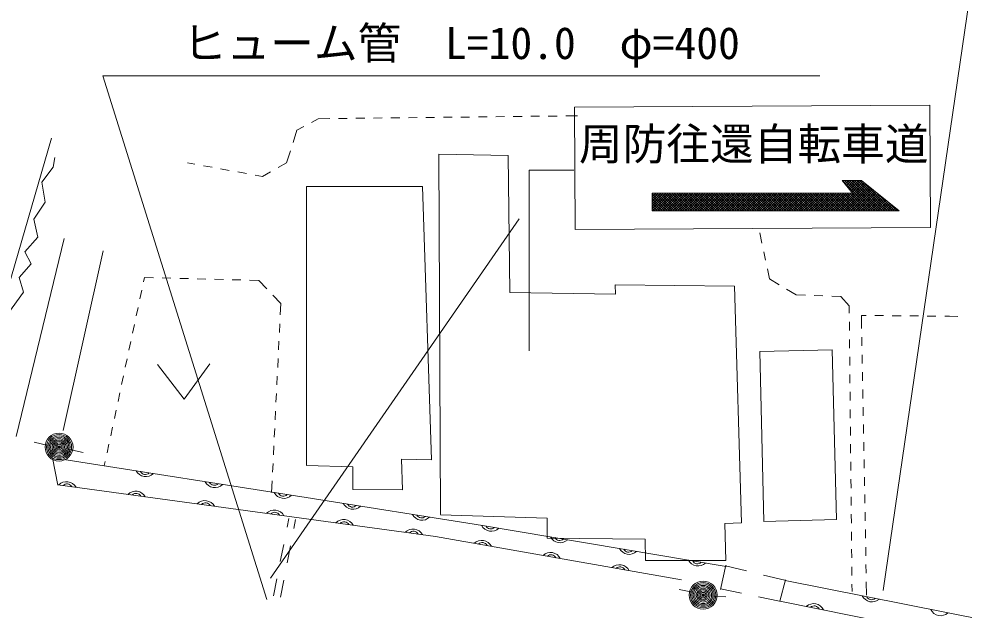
# Model space of a CAD drawing. Units: millimetres, scale not verified. Extents: x 40000 to 680000, y 20000 to 380000.
# Drawn here: x 96550 to 150615, y 307345 to 341151 of the extents above; entities that cross this region are included whole.
import ezdxf
from ezdxf.enums import TextEntityAlignment as Align

# ---------------------------------------------------------------- set-up
doc = ezdxf.new("R2010")
doc.units = ezdxf.units.MM
doc.header["$LTSCALE"] = 1000
for name, color, linetype, lineweight in [('M-BGD', 7, 'Continuous', 13), ('M-STR-HTXT', 7, 'Continuous', 13), ('M-STR-STRC', 7, 'Continuous', 13)]:
    doc.layers.add(name, color=color, linetype=linetype, lineweight=lineweight)
doc.styles.add('ＭＳ ゴシック', font='')
doc.styles.get('ＭＳ ゴシック').set_extended_font_data('MS Gothic')

# ---------------------------------------------------------------- blocks, each defined once
blk = doc.blocks.new('偏心点・方位点')
at = {"color": 7, "linetype": 'Continuous', "lineweight": 13}
for radius in [1, 0.9, 0.8, 0.7, 0.6, 0.5, 0.4, 0.3, 0.2, 0.1, 0.05]:
    blk.add_circle((0, 0), radius, dxfattribs=at)
blk = doc.blocks.new('畑')
at = {"color": 7, "linetype": 'Continuous', "lineweight": 13}
for p, q in [((-1.5, 1), (0, -1)), ((0, -1), (1.5, 1))]:
    blk.add_line(p, q, dxfattribs=at)

msp = doc.modelspace()

# ---------------------------------------------------------------- linework, layer by layer
at = {"layer": 'M-BGD'}
for p, q in [((113280, 335235), (113665, 335444)), ((113665, 335444), (114332, 335452)), ((114831, 335457), (115331, 335463)), ((115831, 335469), (116331, 335474)), ((116831, 335480), (117331, 335485)), ((117831, 335491), (118331, 335496)), ((118831, 335502), (119331, 335507)), ((119831, 335513), (120331, 335519)), ((120831, 335524), (121331, 335530)), ((121831, 335535), (122331, 335541)), ((122831, 335546), (123331, 335552)), ((123831, 335557), (124331, 335563)), ((124831, 335569), (125331, 335574)), ((125831, 335580), (126331, 335585)), ((126831, 335591), (127331, 335596)), ((127831, 335602), (128497, 335609)), ((112231, 334089), (112457, 334785)), ((112457, 334785), (112841, 334995)), ((94377, 320443), (98414, 334323)), ((111852, 332918), (112077, 333614)), ((98504, 332670), (98601, 333234)), ((120662, 312820), (120578, 333411)), ((120578, 333411), (124533, 333338)), ((124533, 333338), (124631, 325501)), ((97863, 331823), (98504, 332670)), ((106194, 332918), (106614, 332842)), ((107106, 332754), (107598, 332665)), ((108090, 332577), (108583, 332489)), ((111384, 332655), (111852, 332918)), ((109075, 332400), (109567, 332312)), ((110059, 332224), (110479, 332148)), ((110479, 332148), (110947, 332411)), ((98059, 330668), (97863, 331823)), ((113002, 315626), (113002, 331561)), ((113002, 331561), (119643, 331561)), ((119643, 331561), (120157, 315933)), ((97408, 329707), (98059, 330668)), ((97635, 328666), (97408, 329707)), ((139048, 328328), (138923, 328909)), ((99146, 328592), (96390, 317263)), ((96887, 327835), (97635, 328666)), ((97261, 327136), (96887, 327835)), ((99075, 317621), (101370, 327896)), ((139256, 327350), (139152, 327839)), ((96561, 326371), (97261, 327136)), ((139485, 326280), (139361, 326861)), ((96822, 325524), (96561, 326371)), ((103678, 326119), (103730, 326364)), ((103730, 326364), (104250, 326351)), ((104749, 326338), (105249, 326326)), ((105749, 326313), (106249, 326301)), ((106749, 326288), (107249, 326275)), ((107748, 326263), (108248, 326250)), ((108748, 326238), (109248, 326225)), ((109748, 326212), (110267, 326199)), ((110267, 326199), (110726, 325721)), ((140035, 325952), (139485, 326280)), ((95926, 324287), (96822, 325524)), ((103470, 325141), (103574, 325630)), ((124631, 325501), (130669, 325411)), ((130669, 325411), (130659, 325943)), ((130659, 325943), (137473, 325873)), ((137473, 325873), (137892, 312338)), ((141015, 325368), (140465, 325696)), ((111072, 325360), (111531, 324881)), ((141543, 325348), (141015, 325368)), ((142543, 325310), (142043, 325329)), ((143570, 325271), (143042, 325291)), ((144042, 324750), (143570, 325271)), ((103261, 324163), (103365, 324652)), ((111531, 324881), (111499, 324222)), ((144047, 324325), (144042, 324750)), ((145007, 324196), (144742, 324198)), ((144742, 324198), (144756, 323450)), ((146007, 324186), (145507, 324191)), ((147007, 324177), (146507, 324181)), ((148007, 324167), (147507, 324172)), ((149007, 324157), (148507, 324162)), ((149772, 324150), (149507, 324152)), ((150259, 324134), (149772, 324150)), ((103053, 323185), (103157, 323674)), ((111474, 323723), (111450, 323224)), ((144057, 323325), (144052, 323825)), ((144067, 322325), (144062, 322825)), ((144765, 322950), (144774, 322451)), ((102844, 322207), (102948, 322696)), ((111426, 322724), (111401, 322225)), ((143075, 322231), (138926, 322127)), ((143318, 312519), (143075, 322231)), ((102636, 321229), (102740, 321718)), ((111377, 321725), (111353, 321226)), ((138926, 322127), (139169, 312416)), ((144077, 321325), (144072, 321825)), ((144784, 321951), (144793, 321451)), ((102427, 320251), (102532, 320740)), ((111328, 320727), (111304, 320227)), ((144087, 320325), (144082, 320825)), ((144802, 320951), (144811, 320451)), ((102219, 319273), (102323, 319762)), ((111279, 319728), (111255, 319228)), ((144097, 319325), (144092, 319825)), ((144820, 319951), (144829, 319451)), ((102010, 318295), (102115, 318784)), ((111231, 318729), (111206, 318230)), ((144106, 318325), (144101, 318825)), ((144839, 318951), (144848, 318451)), ((144857, 317951), (144866, 317451)), ((101802, 317317), (101906, 317806)), ((111182, 317730), (111158, 317231)), ((144116, 317325), (144111, 317825)), ((98221, 316763), (97425, 316943)), ((101594, 316339), (101698, 316828)), ((144126, 316325), (144121, 316825)), ((144875, 316951), (144884, 316452)), ((99273, 316558), (100223, 316353)), ((111133, 316731), (111109, 316232)), ((98476, 316049), (98769, 314486)), ((99113, 315957), (112984, 313775)), ((101437, 315605), (101489, 315850)), ((120157, 315933), (118432, 315966)), ((118432, 315966), (118497, 314224)), ((144136, 315325), (144131, 315825)), ((144893, 315952), (144903, 315452)), ((111085, 315733), (111060, 315233)), ((115649, 315543), (112996, 315608)), ((115649, 314240), (115649, 315543)), ((111036, 314734), (111004, 314075)), ((144146, 314325), (144141, 314825)), ((144912, 314952), (144921, 314452)), ((120376, 311558), (98781, 314511)), ((118497, 314224), (115649, 314240)), ((112984, 313775), (123061, 312187)), ((144156, 313325), (144151, 313825)), ((144930, 313952), (144939, 313452)), ((111992, 312587), (111891, 312078)), ((112272, 312007), (112371, 312522)), ((126759, 312599), (120672, 312794)), ((126775, 311460), (126759, 312599)), ((139169, 312416), (143318, 312519)), ((144166, 312325), (144161, 312825)), ((144948, 312952), (144958, 312452)), ((123061, 312187), (137003, 309839)), ((137892, 312338), (136932, 312290)), ((136932, 312290), (136981, 310174)), ((134454, 309069), (120376, 311558)), ((132374, 311394), (126775, 311460)), ((144176, 311325), (144171, 311825)), ((144967, 311952), (144976, 311452)), ((111697, 311097), (111502, 310117)), ((111895, 310043), (112084, 311025)), ((132391, 310190), (132374, 311394)), ((144985, 310952), (144994, 310453)), ((144186, 310325), (144181, 310825)), ((136981, 310174), (132391, 310190)), ((136984, 309916), (136675, 308517)), ((136961, 309877), (138178, 309582)), ((144196, 309325), (144191, 309825)), ((145003, 309953), (145013, 309453)), ((139150, 309347), (140368, 309052)), ((111308, 309136), (111114, 308155)), ((111518, 308079), (111706, 309061)), ((140075, 307847), (140400, 309084)), ((140385, 309046), (159000, 305323)), ((144205, 308400), (144201, 308825)), ((145022, 308953), (145035, 308205)), ((135077, 308362), (134324, 308522)), ((136678, 308564), (137882, 308313)), ((136355, 308146), (136983, 308100)), ((138861, 308109), (140064, 307858)), ((158782, 304097), (140083, 307859))]:
    msp.add_line(p, q, dxfattribs=at)
for centre, radius, start, end in [((103805, 315599), 625, 207.9325, 314.1927), ((103776, 315413), 312, 207.9325, 314.1927), ((99271, 314065), 625, 29.0858, 135.346), ((107756, 314977), 625, 207.9325, 314.1927), ((99297, 314251), 312, 29.0858, 135.346), ((103234, 313523), 625, 29.0858, 135.346), ((107727, 314792), 312, 207.9325, 314.1927), ((103260, 313709), 312, 29.0858, 135.346), ((107198, 312981), 625, 29.0858, 135.346), ((111708, 314356), 625, 207.9325, 314.1927), ((111678, 314171), 312, 207.9325, 314.1927), ((107223, 313167), 312, 29.0858, 135.346), ((111161, 312440), 625, 29.0858, 135.346), ((115659, 313733), 625, 207.9111, 314.1713), ((115630, 313548), 312, 207.9111, 314.1713), ((111186, 312625), 312, 29.0858, 135.346), ((115124, 311898), 625, 29.0858, 135.346), ((119610, 313110), 625, 207.9111, 314.1713), ((119581, 312925), 312, 207.9111, 314.1713), ((115149, 312084), 312, 29.0858, 135.346), ((119087, 311356), 625, 29.0858, 135.346), ((123565, 312485), 627, 207.5956, 313.3529), ((123533, 312297), 312, 207.3128, 313.573), ((119112, 311542), 312, 29.0858, 135.346), ((127509, 311818), 625, 207.3128, 313.573), ((127478, 311633), 312, 207.3128, 313.573), ((123019, 310710), 625, 26.8413, 133.1015), ((123052, 310895), 312, 26.8413, 133.1015), ((126958, 310014), 625, 26.8413, 133.1015), ((126990, 310198), 312, 26.8413, 133.1015), ((131454, 311154), 625, 207.3128, 313.573), ((131422, 310969), 312, 207.3128, 313.573), ((130897, 309317), 625, 26.8413, 133.1015), ((130929, 309502), 312, 26.8413, 133.1015), ((135398, 310490), 625, 207.3128, 313.573), ((135367, 310305), 312, 207.3128, 313.573), ((142006, 307090), 625, 25.493, 131.7532), ((145353, 308435), 625, 205.5568, 311.817), ((145317, 308251), 312, 205.5568, 311.817), ((142043, 307274), 312, 25.493, 131.7532), ((149276, 307650), 625, 205.5568, 311.817)]:
    msp.add_arc(centre, radius, start, end, dxfattribs=at)
at = {"layer": 'M-STR-HTXT'}
for p, q in [((145983, 308466), (151998, 349708)), ((110729, 307958), (101344, 337897)), ((101344, 337897), (142371, 337897)), ((110935, 309167), (125163, 329712))]:
    msp.add_line(p, q, dxfattribs=at)
at = {"layer": 'M-STR-STRC'}
for p, q in [((148650, 336212), (128325, 336103)), ((128325, 336103), (128363, 329109)), ((148688, 329218), (148650, 336212)), ((125735, 322169), (125735, 332506)), ((125735, 332506), (128287, 332506)), ((143285, 330178), (144892, 331785)), ((143426, 330178), (144970, 331722)), ((143567, 330178), (145049, 331659)), ((144745, 331904), (143637, 331904)), ((143637, 331904), (144224, 331188)), ((145370, 330178), (143644, 331904)), ((143682, 331848), (143738, 331904)), ((143709, 330178), (145127, 331596)), ((143746, 331771), (143879, 331904)), ((145512, 330178), (143786, 331904)), ((143810, 331693), (144021, 331904)), ((143850, 330178), (145206, 331533)), ((143873, 331615), (144162, 331904)), ((145653, 330178), (143927, 331904)), ((143937, 331537), (144303, 331904)), ((143992, 330178), (145284, 331470)), ((144001, 331460), (144445, 331904)), ((144064, 331382), (144586, 331904)), ((145795, 330178), (144069, 331904)), ((144128, 331304), (144728, 331904)), ((144192, 331227), (144814, 331848)), ((145936, 330178), (144210, 331904)), ((146077, 330178), (144351, 331904)), ((146219, 330178), (144493, 331904)), ((146360, 330178), (144634, 331904)), ((146893, 330178), (144745, 331904)), ((146502, 330178), (144903, 331777)), ((132781, 331188), (132781, 330178)), ((144224, 331188), (132781, 331188)), ((132781, 331130), (132839, 331188)), ((132781, 330988), (132981, 331188)), ((132781, 330847), (133122, 331188)), ((132781, 330705), (133263, 331188)), ((132781, 330564), (133405, 331188)), ((132781, 330423), (133546, 331188)), ((132781, 330281), (133688, 331188)), ((133774, 330178), (132781, 331170)), ((133632, 330178), (132781, 331029)), ((133491, 330178), (132781, 330888)), ((132819, 330178), (133829, 331188)), ((133915, 330178), (132905, 331188)), ((132961, 330178), (133971, 331188)), ((134057, 330178), (133047, 331188)), ((133102, 330178), (134112, 331188)), ((134198, 330178), (133188, 331188)), ((133244, 330178), (134253, 331188)), ((134339, 330178), (133330, 331188)), ((133385, 330178), (134395, 331188)), ((134481, 330178), (133471, 331188)), ((133526, 330178), (134536, 331188)), ((134622, 330178), (133613, 331188)), ((133668, 330178), (134678, 331188)), ((134764, 330178), (133754, 331188)), ((133809, 330178), (134819, 331188)), ((134905, 330178), (133895, 331188)), ((133951, 330178), (134961, 331188)), ((135047, 330178), (134037, 331188)), ((134092, 330178), (135102, 331188)), ((135188, 330178), (134178, 331188)), ((134234, 330178), (135243, 331188)), ((135329, 330178), (134320, 331188)), ((134375, 330178), (135385, 331188)), ((135471, 330178), (134461, 331188)), ((134516, 330178), (135526, 331188)), ((135612, 330178), (134602, 331188)), ((134658, 330178), (135668, 331188)), ((135754, 330178), (134744, 331188)), ((134799, 330178), (135809, 331188)), ((135895, 330178), (134885, 331188)), ((134941, 330178), (135950, 331188)), ((136037, 330178), (135027, 331188)), ((135082, 330178), (136092, 331188)), ((136178, 330178), (135168, 331188)), ((135224, 330178), (136233, 331188)), ((136319, 330178), (135310, 331188)), ((135365, 330178), (136375, 331188)), ((136461, 330178), (135451, 331188)), ((135506, 330178), (136516, 331188)), ((136602, 330178), (135592, 331188)), ((135648, 330178), (136658, 331188)), ((136744, 330178), (135734, 331188)), ((135789, 330178), (136799, 331188)), ((136885, 330178), (135875, 331188)), ((135931, 330178), (136940, 331188)), ((137026, 330178), (136017, 331188)), ((136072, 330178), (137082, 331188)), ((137168, 330178), (136158, 331188)), ((136213, 330178), (137223, 331188)), ((137309, 330178), (136300, 331188)), ((136355, 330178), (137365, 331188)), ((137451, 330178), (136441, 331188)), ((136496, 330178), (137506, 331188)), ((137592, 330178), (136582, 331188)), ((136638, 330178), (137648, 331188)), ((137734, 330178), (136724, 331188)), ((136779, 330178), (137789, 331188)), ((137875, 330178), (136865, 331188)), ((136921, 330178), (137930, 331188)), ((138016, 330178), (137007, 331188)), ((137062, 330178), (138072, 331188)), ((138158, 330178), (137148, 331188)), ((137203, 330178), (138213, 331188)), ((138299, 330178), (137289, 331188)), ((137345, 330178), (138355, 331188)), ((138441, 330178), (137431, 331188)), ((137486, 330178), (138496, 331188)), ((138582, 330178), (137572, 331188)), ((137628, 330178), (138637, 331188)), ((138724, 330178), (137714, 331188)), ((137769, 330178), (138779, 331188)), ((138865, 330178), (137855, 331188)), ((137911, 330178), (138920, 331188)), ((139006, 330178), (137997, 331188)), ((138052, 330178), (139062, 331188)), ((139148, 330178), (138138, 331188)), ((138193, 330178), (139203, 331188)), ((139289, 330178), (138279, 331188)), ((138335, 330178), (139345, 331188)), ((139431, 330178), (138421, 331188)), ((138476, 330178), (139486, 331188)), ((139572, 330178), (138562, 331188)), ((138618, 330178), (139627, 331188)), ((139713, 330178), (138704, 331188)), ((138759, 330178), (139769, 331188)), ((139855, 330178), (138845, 331188)), ((138900, 330178), (139910, 331188)), ((139996, 330178), (138987, 331188)), ((139042, 330178), (140052, 331188)), ((140138, 330178), (139128, 331188)), ((139183, 330178), (140193, 331188)), ((140279, 330178), (139269, 331188)), ((139325, 330178), (140335, 331188)), ((140421, 330178), (139411, 331188)), ((139466, 330178), (140476, 331188)), ((140562, 330178), (139552, 331188)), ((139608, 330178), (140617, 331188)), ((140703, 330178), (139694, 331188)), ((139749, 330178), (140759, 331188)), ((140845, 330178), (139835, 331188)), ((139890, 330178), (140900, 331188)), ((140986, 330178), (139976, 331188)), ((140032, 330178), (141042, 331188)), ((141128, 330178), (140118, 331188)), ((140173, 330178), (141183, 331188)), ((141269, 330178), (140259, 331188)), ((140315, 330178), (141324, 331188)), ((141411, 330178), (140401, 331188)), ((140456, 330178), (141466, 331188)), ((141552, 330178), (140542, 331188)), ((140598, 330178), (141607, 331188)), ((141693, 330178), (140684, 331188)), ((140739, 330178), (141749, 331188)), ((141835, 330178), (140825, 331188)), ((140880, 330178), (141890, 331188)), ((141976, 330178), (140966, 331188)), ((141022, 330178), (142032, 331188)), ((142118, 330178), (141108, 331188)), ((141163, 330178), (142173, 331188)), ((142259, 330178), (141249, 331188)), ((141305, 330178), (142314, 331188)), ((142400, 330178), (141391, 331188)), ((141446, 330178), (142456, 331188)), ((142542, 330178), (141532, 331188)), ((141587, 330178), (142597, 331188)), ((142683, 330178), (141674, 331188)), ((141729, 330178), (142739, 331188)), ((142825, 330178), (141815, 331188)), ((141870, 330178), (142880, 331188)), ((142966, 330178), (141956, 331188)), ((142012, 330178), (143022, 331188)), ((143108, 330178), (142098, 331188)), ((142153, 330178), (143163, 331188)), ((143249, 330178), (142239, 331188)), ((142295, 330178), (143304, 331188)), ((143390, 330178), (142381, 331188)), ((142436, 330178), (143446, 331188)), ((143532, 330178), (142522, 331188)), ((142577, 330178), (143587, 331188)), ((143673, 330178), (142663, 331188)), ((142719, 330178), (143729, 331188)), ((143815, 330178), (142805, 331188)), ((142860, 330178), (143870, 331188)), ((143956, 330178), (142946, 331188)), ((143002, 330178), (144011, 331188)), ((144098, 330178), (143088, 331188)), ((143143, 330178), (144153, 331188)), ((144239, 330178), (143229, 331188)), ((144380, 330178), (143371, 331188)), ((144522, 330178), (143512, 331188)), ((144663, 330178), (143653, 331188)), ((144805, 330178), (143795, 331188)), ((144946, 330178), (143936, 331188)), ((145087, 330178), (144078, 331188)), ((144133, 330178), (145363, 331407)), ((145229, 330178), (144219, 331188)), ((144274, 330178), (145441, 331344)), ((144416, 330178), (145519, 331281)), ((144557, 330178), (145598, 331218)), ((144699, 330178), (145676, 331155)), ((144840, 330178), (145755, 331092)), ((144982, 330178), (145833, 331029)), ((145123, 330178), (145912, 330966)), ((145264, 330178), (145990, 330903)), ((146643, 330178), (145622, 331199)), ((133350, 330178), (132781, 330746)), ((133208, 330178), (132781, 330605)), ((133067, 330178), (132781, 330463)), ((145406, 330178), (146068, 330840)), ((145547, 330178), (146147, 330777)), ((145689, 330178), (146225, 330714)), ((145830, 330178), (146304, 330651)), ((145972, 330178), (146382, 330588)), ((146113, 330178), (146461, 330525)), ((146254, 330178), (146539, 330462)), ((146785, 330178), (146341, 330622)), ((146396, 330178), (146617, 330399)), ((146537, 330178), (146696, 330336)), ((132925, 330178), (132781, 330322)), ((132784, 330178), (132781, 330180)), ((132781, 330178), (146893, 330178)), ((146679, 330178), (146774, 330273)), ((146820, 330178), (146853, 330210)), ((128363, 329109), (148688, 329218))]:
    msp.add_line(p, q, dxfattribs=at)

# ---------------------------------------------------------------- block references
at = {"layer": 'M-BGD', "rotation": 0.65231}
for name, p, xscale, yscale in [('畑', (105985, 320413), 1000, 1000), ('偏心点・方位点', (98846, 316667), 800, 800), ('偏心点・方位点', (135687, 308200), 800, 800)]:
    msp.add_blockref(name, p, dxfattribs=dict(at, xscale=xscale, yscale=yscale))

# ---------------------------------------------------------------- texts
at = {"layer": 'M-STR-HTXT', "style": 'ＭＳ ゴシック'}
msp.add_text('ヒューム管\u3000L=10.0\u3000φ=400', height=1833, dxfattribs=at).set_placement((105923, 338305), align=Align.BOTTOM_LEFT)
at = {"layer": 'M-STR-STRC', "style": 'ＭＳ ゴシック'}
msp.add_text('周防往還自転車道', height=1833, dxfattribs=at).set_placement((128582, 332533), align=Align.BOTTOM_LEFT)

doc.saveas('drawing.dxf')
